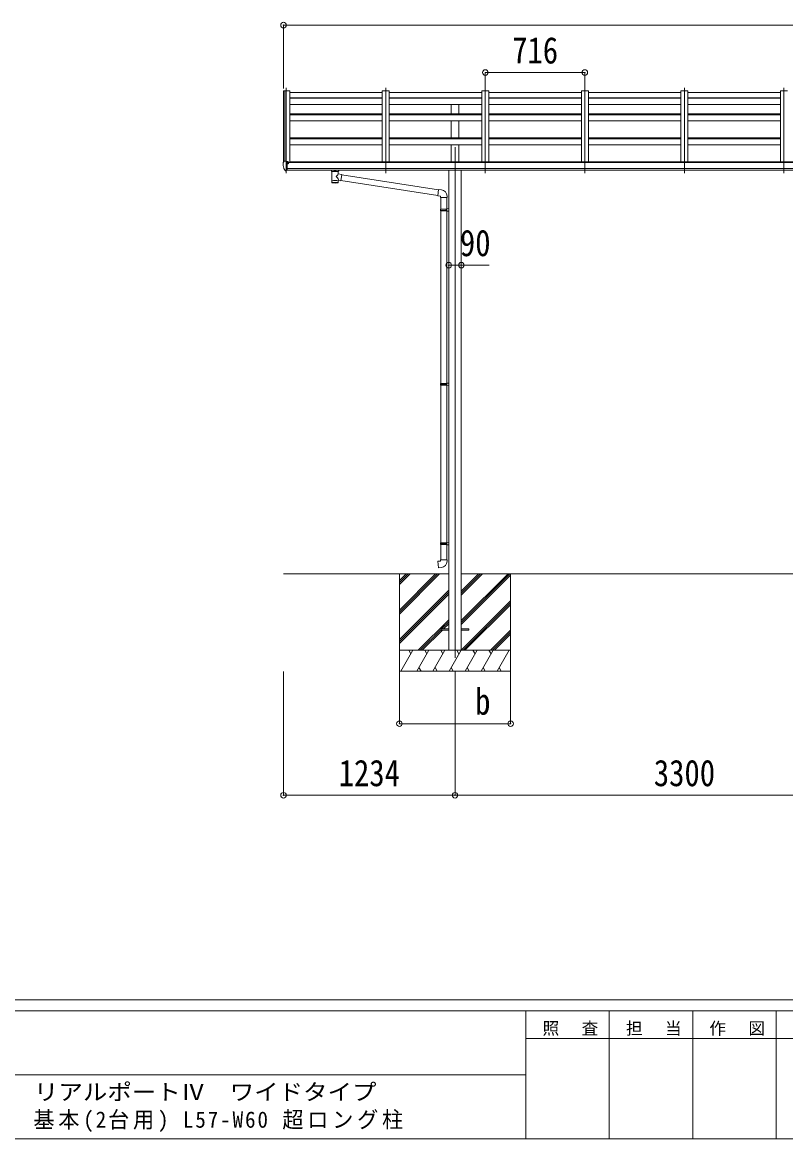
# Model space of a CAD drawing. Units: millimetres at full size, sheet at 1:40; some dimension numbers follow another scale. Extents: x -11181 to 11305, y -7804 to 7716.
# Drawn here: x 41 to 5533, y -7804 to 230 of the extents above; entities that cross this region are included whole.
import ezdxf
from ezdxf.enums import TextEntityAlignment as Align

# ---------------------------------------------------------------- set-up
doc = ezdxf.new("R2010")
doc.units = ezdxf.units.MM
doc.header["$LTSCALE"] = 40
doc.header["$PDMODE"] = 32
doc.header["$PDSIZE"] = 40
for name, color, linetype, lineweight in [('0-0_0', 7, 'Continuous', 9), ('0-1_本体', 4, 'Continuous', 9), ('0-2_部品', 7, 'Continuous', 9), ('0-8_PARTS2', 2, 'Continuous', 9), ('0-A_寸法', 6, 'Continuous', 9), ('F-0_240', 7, 'Continuous', 9)]:
    doc.layers.add(name, color=color, linetype=linetype, lineweight=lineweight)
doc.styles.add('ＭＳ ゴシック', font='')
doc.styles.get('ＭＳ ゴシック').set_extended_font_data('MS Gothic')

msp = doc.modelspace()

# ---------------------------------------------------------------- linework, layer by layer
at = {"layer": '0-0_0'}
for p, q in [((1920.08, -3739.42), (3108.88, -3739.42)), ((2754.08, -3788.02), (2802.68, -3739.42)), ((2754.08, -3802.16), (2816.82, -3739.42)), ((2754.08, -3816.31), (2830.96, -3739.42)), ((2754.08, -4028.44), (3043.1, -3739.42)), ((2754.08, -4014.29), (3028.96, -3739.42)), ((2754.08, -4000.15), (3014.81, -3739.42)), ((2754.08, -3739.42), (2754.08, -4439.42)), ((3199.28, -3739.42), (6408.88, -3739.42)), ((3199.28, -3863.32), (3323.18, -3739.42)), ((3199.28, -3877.46), (3337.32, -3739.42)), ((3199.28, -3891.61), (3351.46, -3739.42)), ((3199.28, -4089.59), (3549.46, -3739.42)), ((3199.28, -4075.45), (3535.31, -3739.42)), ((3199.28, -4103.74), (3554.08, -3748.94)), ((3554.08, -3739.42), (3554.08, -4439.42)), ((2754.08, -4212.28), (3108.88, -3857.49)), ((2754.08, -4226.43), (3108.88, -3871.63)), ((2754.08, -4240.57), (3108.88, -3885.77)), ((3199.28, -4287.58), (3554.08, -3932.79)), ((3211.58, -4289.42), (3554.08, -3946.93)), ((3225.73, -4289.42), (3554.08, -3961.07)), ((2889.07, -4289.42), (3108.88, -4069.62)), ((3057.73, -4134.91), (3108.88, -4083.76)), ((2903.22, -4289.42), (3054.08, -4138.56)), ((2917.36, -4289.42), (3062.87, -4143.91)), ((3071.87, -4134.91), (3108.88, -4097.9)), ((3409.57, -4289.42), (3554.08, -4144.92)), ((3423.72, -4289.42), (3554.08, -4159.06)), ((3437.86, -4289.42), (3554.08, -4173.2)), ((3554.08, -4289.42), (2754.08, -4289.42)), ((2764.37, -4439.42), (2850.97, -4289.42)), ((2835.97, -4315.41), (2820.97, -4289.42)), ((2879.84, -4439.42), (2966.44, -4289.42)), ((2951.44, -4315.41), (2936.44, -4289.42)), ((2995.31, -4439.42), (3081.91, -4289.42)), ((3066.91, -4315.41), (3051.91, -4289.42)), ((3110.78, -4439.42), (3197.38, -4289.42)), ((3182.38, -4315.41), (3167.38, -4289.42)), ((3226.25, -4439.42), (3312.85, -4289.42)), ((3297.85, -4315.41), (3282.85, -4289.42)), ((3341.72, -4439.42), (3428.32, -4289.42)), ((3398.32, -4289.42), (3413.32, -4315.41)), ((3457.19, -4439.42), (3543.8, -4289.42)), ((2894.84, -4413.45), (2909.84, -4439.42)), ((3010.31, -4413.44), (3025.31, -4439.42)), ((3125.78, -4413.44), (3140.78, -4439.42)), ((3241.25, -4413.45), (3256.25, -4439.42)), ((3356.72, -4413.45), (3371.72, -4439.42)), ((3472.19, -4413.45), (3487.19, -4439.42)), ((2754.08, -4439.42), (3554.08, -4439.42))]:
    msp.add_line(p, q, dxfattribs=at)
at = {"layer": '0-1_本体'}
for p, q in [((1920.09, -264.49), (1920.08, -776.58)), ((1921.03, -263.61), (1928.87, -263.2)), ((1929.08, -263.28), (1929.08, -770.03)), ((1929.16, -263.39), (1929.78, -265.01)), ((1965.08, -263.19), (1965.08, -780.21)), ((1965.08, -276.19), (2631.08, -276.19)), ((1965.08, -313.98), (2631.08, -313.98)), ((1965.08, -317.09), (2631.08, -317.09)), ((2631.08, -263.19), (2631.08, -769.81)), ((2681.08, -263.19), (2631.08, -263.19)), ((2681.08, -263.19), (2681.08, -769.81)), ((2681.08, -276.19), (3347.08, -276.19)), ((2681.08, -313.98), (3347.08, -313.98)), ((2681.08, -317.09), (3347.08, -317.09)), ((3347.08, -263.19), (3347.08, -769.81)), ((3397.08, -263.19), (3347.08, -263.19)), ((3397.08, -263.19), (3397.08, -769.81)), ((3397.08, -276.19), (4063.08, -276.19)), ((3397.08, -313.98), (4063.08, -313.98)), ((3397.08, -317.09), (4063.08, -317.09)), ((4063.08, -263.19), (4063.08, -769.81)), ((4113.08, -263.19), (4063.08, -263.19)), ((4113.08, -263.19), (4113.08, -769.81)), ((4113.08, -276.19), (4779.08, -276.19)), ((4113.08, -313.98), (4779.08, -313.98)), ((4113.08, -317.09), (4779.08, -317.09)), ((4779.08, -263.19), (4779.08, -769.81)), ((4829.08, -263.19), (4779.08, -263.19)), ((4829.08, -263.19), (4829.08, -769.81)), ((4829.08, -276.19), (5495.08, -276.19)), ((4829.08, -313.98), (5495.08, -313.98)), ((4829.08, -317.09), (5495.08, -317.09)), ((5495.08, -263.19), (5495.08, -769.81)), ((5545.08, -263.19), (5495.08, -263.19)), ((1965.08, -361.74), (2631.08, -361.74)), ((2681.08, -361.74), (3347.08, -361.74)), ((3126.58, -428.65), (3126.58, -361.74)), ((3181.58, -428.65), (3181.58, -361.74)), ((3397.08, -361.74), (4063.08, -361.74)), ((4113.08, -361.74), (4779.08, -361.74)), ((4829.08, -361.74), (5495.08, -361.74)), ((1965.08, -429.99), (2631.08, -429.99)), ((1965.08, -436.19), (2631.08, -436.19)), ((1965.08, -480), (2631.08, -480)), ((2681.08, -429.99), (3347.08, -429.99)), ((2681.08, -436.19), (3347.08, -436.19)), ((2681.08, -480), (3347.08, -480)), ((3126.58, -601.54), (3126.58, -480)), ((3181.58, -601.54), (3181.58, -480)), ((3397.08, -429.99), (4063.08, -429.99)), ((3397.08, -436.19), (4063.08, -436.19)), ((3397.08, -480), (4063.08, -480)), ((4113.08, -429.99), (4779.08, -429.99)), ((4113.08, -436.19), (4779.08, -436.19)), ((4113.08, -480), (4779.08, -480)), ((4829.08, -429.99), (5495.08, -429.99)), ((4829.08, -436.19), (5495.08, -436.19)), ((4829.08, -480), (5495.08, -480)), ((1965.08, -601.54), (2631.08, -601.54)), ((1965.08, -608.55), (2631.08, -608.55)), ((2681.08, -601.54), (3347.08, -601.54)), ((2681.08, -608.55), (3347.08, -608.55)), ((3397.08, -601.54), (4063.08, -601.54)), ((3397.08, -608.55), (4063.08, -608.55)), ((4113.08, -601.54), (4779.08, -601.54)), ((4113.08, -608.55), (4779.08, -608.55)), ((4829.08, -601.54), (5495.08, -601.54)), ((4829.08, -608.55), (5495.08, -608.55)), ((1965.08, -652.1), (2631.08, -652.1)), ((2681.08, -652.1), (3347.08, -652.1)), ((3126.58, -773.51), (3126.58, -652.1)), ((3181.58, -773.51), (3181.58, -652.1)), ((3397.08, -652.1), (4063.08, -652.1)), ((4113.08, -652.1), (4779.08, -652.1)), ((4829.08, -652.1), (5495.08, -652.1)), ((7661.58, -780.21), (1946.58, -780.21)), ((1970.08, -780.21), (1970.08, -773.51)), ((7638.08, -773.51), (1970.08, -773.51)), ((1946.58, -821.44), (7661.58, -821.44)), ((7661.58, -833.28), (1946.58, -833.21)), ((3108.88, -833.37), (3108.88, -4289.45)), ((3199.28, -833.37), (3199.28, -4289.45))]:
    msp.add_line(p, q, dxfattribs=at)
msp.add_lwpolyline([(1929.78, -770.03), (1929.78, -263.19), (1965.08, -263.19)], dxfattribs=at)
msp.add_circle((1954.06, -784.95), 3, dxfattribs=at)
for centre, radius, start, end in [((1921.08, -264.61), 1, 93, 173.32986), ((1928.88, -263.5), 0.301, 21.06327, 92.86679)]:
    msp.add_arc(centre, radius, start, end, dxfattribs=at)
at = {"layer": '0-2_部品'}
for p, q in [((1917.88, -779.4), (1917.88, -780.02)), ((1924.79, -770.59), (1920.73, -776.4)), ((1939.88, -838.52), (1939.88, -770.02)), ((1941.38, -770.94), (1939.88, -770.94)), ((1946.38, -779.76), (1939.88, -779.36)), ((1941.38, -770.94), (1941.38, -777.11)), ((1951.06, -772.44), (1941.38, -771.72)), ((1941.38, -774.71), (1955.38, -774.77)), ((1950.86, -784.94), (1951.38, -784.94)), ((1951.38, -784.94), (1951.68, -784.94)), ((1951.88, -774.75), (1951.88, -772.85)), ((1956.38, -775.87), (1956.38, -780.2)), ((1932.26, -836.71), (1922.51, -821.33)), ((1938.38, -838.43), (1934.67, -838.21)), ((1938.38, -838.43), (1939.88, -838.52)), ((1939.88, -836.33), (1940.38, -836.33)), ((1940.38, -836.33), (1940.88, -835.33)), ((1946.38, -835.33), (1940.88, -835.33)), ((2264.38, -839.53), (2264.38, -833.41)), ((2268.48, -844.03), (2268.46, -924.32)), ((2314.28, -861.6), (2314.28, -844.02)), ((2339.5, -865.51), (2314.28, -861.6)), ((2318.38, -839.53), (2318.38, -833.41)), ((2339.5, -865.51), (2332.48, -910.77)), ((3034.61, -975.41), (2339.19, -867.52)), ((2314.3, -924.32), (2314.28, -907.69)), ((2314.28, -907.94), (2332.48, -910.77)), ((3030.95, -1017.34), (2332.75, -909.03)), ((3055.6, -975.47), (3034.77, -973.65)), ((3050.68, -1031.22), (3096.68, -1031.22)), ((3052.68, -1031.22), (3052.68, -1113.87)), ((3094.68, -1031.22), (3094.68, -1111.32)), ((3096.68, -1031.22), (3096.68, -1020.3)), ((3050.68, -1115.87), (3051.68, -1113.87)), ((3050.68, -1115.87), (3094.68, -1115.87)), ((3050.68, -1115.87), (3050.68, -1123.87)), ((3050.68, -1123.87), (3094.68, -1123.87)), ((3050.68, -1123.87), (3051.68, -1125.87)), ((3051.68, -1113.87), (3094.68, -1113.87)), ((3090.21, -1115.87), (3089.78, -1113.87)), ((3092.68, -1111.37), (3108.68, -1110.9)), ((3092.68, -1113.37), (3092.68, -1111.37)), ((3092.68, -1113.37), (3094.68, -1113.37)), ((3108.68, -1110.9), (3108.68, -1128.85)), ((3051.68, -1125.87), (3094.68, -1125.87)), ((3052.68, -1125.87), (3052.68, -2370.06)), ((3092.68, -1128.37), (3092.68, -1126.37)), ((3092.68, -1128.37), (3108.68, -1128.85)), ((3094.68, -1128.43), (3094.68, -2367.5)), ((3050.68, -2372.06), (3051.68, -2370.06)), ((3050.68, -2372.06), (3050.68, -2380.06)), ((3050.68, -2372.06), (3094.68, -2372.06)), ((3050.68, -2380.06), (3051.68, -2382.06)), ((3050.68, -2380.06), (3094.68, -2380.06)), ((3051.68, -2370.06), (3094.68, -2370.06)), ((3051.68, -2382.06), (3094.68, -2382.06)), ((3052.68, -2382.06), (3052.68, -3515.22)), ((3090.21, -2372.06), (3089.78, -2370.06)), ((3090.21, -2380.06), (3089.78, -2382.06)), ((3090.21, -2372.06), (3090.21, -2380.06)), ((3092.68, -2367.56), (3108.68, -2367.09)), ((3092.68, -2369.56), (3092.68, -2367.56)), ((3092.68, -2369.56), (3094.68, -2369.56)), ((3092.68, -2384.56), (3092.68, -2382.56)), ((3092.68, -2382.56), (3094.68, -2382.56)), ((3092.68, -2384.56), (3108.68, -2385.03)), ((3094.68, -2382.56), (3094.68, -2369.56)), ((3094.68, -2384.62), (3094.68, -3512.66)), ((3108.68, -2367.09), (3108.68, -2385.03)), ((3050.68, -3517.22), (3051.68, -3515.22)), ((3050.68, -3517.22), (3050.68, -3525.22)), ((3050.68, -3517.22), (3094.68, -3517.22)), ((3050.68, -3525.22), (3051.68, -3527.22)), ((3050.68, -3525.22), (3094.68, -3525.22)), ((3051.68, -3515.22), (3094.68, -3515.22)), ((3051.68, -3527.22), (3094.68, -3527.22)), ((3052.68, -3527.22), (3052.68, -3637.22)), ((3090.21, -3517.22), (3089.78, -3515.22)), ((3090.21, -3525.22), (3089.78, -3527.22)), ((3090.21, -3517.22), (3090.21, -3525.22)), ((3092.68, -3512.72), (3108.68, -3512.25)), ((3092.68, -3514.72), (3092.68, -3512.72)), ((3092.68, -3514.72), (3094.68, -3514.72)), ((3092.68, -3529.72), (3092.68, -3527.72)), ((3092.68, -3527.72), (3094.68, -3527.72)), ((3092.68, -3529.72), (3108.68, -3530.19)), ((3094.68, -3527.72), (3094.68, -3514.72)), ((3094.68, -3529.78), (3094.68, -3637.22)), ((3108.68, -3512.25), (3108.68, -3530.19)), ((3030.76, -3648.97), (3050.68, -3647.22)), ((3034.77, -3694.79), (3030.76, -3648.97)), ((3055.6, -3692.97), (3034.77, -3694.79)), ((3096.68, -3637.22), (3096.68, -3648.14))]:
    msp.add_line(p, q, dxfattribs=at)
at = {"layer": '0-2_部品', "color": 4}
for p, q in [((3053.88, -4134.91), (3108.88, -4134.91)), ((3053.88, -4134.91), (3053.88, -4143.91)), ((3053.88, -4143.91), (3108.88, -4143.91)), ((3198.88, -4134.91), (3253.88, -4134.91)), ((3198.88, -4143.91), (3253.88, -4143.91)), ((3253.88, -4134.91), (3253.88, -4143.91))]:
    msp.add_line(p, q, dxfattribs=at)
at = {"layer": '0-2_部品'}
for points in [[(1939.88, -770.02), (1927.88, -770.02), (1925.55, -770.17)], [(1946.38, -835.33), (1946.38, -777.11), (1941.38, -777.11)], [(1951.06, -772.44), (1951.23, -772.46), (1951.38, -772.49), (1951.53, -772.53), (1951.65, -772.58), (1951.75, -772.64), (1951.82, -772.71), (1951.87, -772.78), (1951.88, -772.85)], [(1951.68, -783.75), (1951.68, -784.94), (1956.38, -784.94)], [(1956.38, -783.32), (1956.38, -784.94), (1956.86, -784.94)], [(1939.88, -824.63), (1943.05, -824.23), (1946.38, -823.8)], [(2264.42, -839.59), (2264.4, -839.23), (2264.64, -838.27), (2265.16, -837.39), (2265.97, -836.55), (2267.08, -835.75), (2268.48, -835.03)], [(2264.42, -839.47), (2264.4, -839.83), (2264.64, -840.79), (2265.16, -841.67), (2265.97, -842.51), (2267.08, -843.31), (2268.48, -844.03)], [(2314.28, -835.04), (2314.51, -835.13), (2315.87, -835.87), (2316.98, -836.72), (2317.74, -837.58), (2318.2, -838.48), (2318.37, -839.37)], [(2314.28, -844.02), (2314.51, -843.92), (2315.87, -843.19), (2316.98, -842.34), (2317.74, -841.48), (2318.2, -840.58), (2318.37, -839.69)], [(3034.77, -973.65), (3030.76, -1019.47), (3050.68, -1021.22), (3050.68, -1031.22)], [(3090.21, -1115.87), (3090.21, -1123.87), (3089.78, -1125.87)], [(3092.68, -1126.37), (3094.68, -1126.37), (3094.68, -1113.37)], [(3050.68, -3647.22), (3050.68, -3637.22), (3096.68, -3637.22)]]:
    msp.add_lwpolyline(points, dxfattribs=at)
for centre, radius, start, end in [((1920.88, -779.4), 3, 93, 180), ((2110.37, -780.02), 192.49, 180.0008, 192.1233), ((1925.61, -771.16), 1, 93.5, 145), ((1953.88, -784.94), 2.5, 151.64236, 180), ((1953.88, -784.94), 2.5, 0, 151.64236), ((1925.11, -819.83), 3, 191.83348, 210), ((1934.86, -835.21), 3, 210, 266.5), ((2281.45, -884.75), 51.38, 92.46126, 104.61963), ((2301.34, -884.75), 51.38, 75.38037, 87.53874), ((3051.68, -1020.3), 45, 0, 85), ((3051.68, -3648.14), 45, 275, 0)]:
    msp.add_arc(centre, radius, start, end, dxfattribs=at)
for centre, major_axis, ratio, start_param, end_param in [((1955.38, -775.87), (-0.02, 1.1), 0.906239, 4.6917496, 6.2625459), ((2291.38, -845.22), (-22.91, -0.42), 0.072511, 4.711586, 6.2823824), ((2291.4, -843.59), (-22.91, -0.42), 0.072511, 4.711586, 6.2823824), ((2291.36, -843.6), (22.92, -0.42), 0.07247, 0.0008089, 1.5716053), ((2291.36, -845.22), (22.92, -0.42), 0.07247, 0.0008089, 1.5716053), ((2291.38, -881.15), (-22.81, 26.62), 0.234429, 3.1563334, 4.5976381), ((2293.93, -883.8), (20.32, 22.25), 0.045535, 4.9756507, 6.2441899), ((2302.38, -839.53), (16, 0), 0.361356, 0, 0.0194874), ((2302.38, -839.53), (16, 0), 0.361356, 6.2636979, 6.2831853), ((2291.38, -924.32), (22.92, 0), 0.101955, 6.2829723, 9.4248207), ((2291.38, -924.32), (22.92, 0), 0.101955, 3.1415499, 6.2833984), ((2291.38, -911.88), (22.91, 0), 0.122865, 6.2831853, 9.424778)]:
    msp.add_ellipse(centre, major_axis=major_axis, ratio=ratio, start_param=start_param, end_param=end_param, dxfattribs=at)
at = {"layer": '0-8_PARTS2'}
for p, q in [((1940.08, -242.45), (1940.08, -856.63)), ((2656.08, -242.45), (2656.08, -856.63)), ((3372.08, -242.45), (3372.08, -856.63)), ((4088.08, -242.45), (4088.08, -856.63)), ((4804.08, -242.45), (4804.08, -856.63)), ((5520.08, -242.45), (5520.08, -856.63)), ((3154.08, -667.83), (3154.08, -4343.06))]:
    msp.add_line(p, q, dxfattribs=at)
at = {"layer": '0-A_寸法'}
for p, q in [((1920.09, 209.59), (1920.09, -245.98)), ((1920.09, 209.59), (7688.08, 209.59)), ((3372.08, -131.85), (3372.08, -249.45)), ((3372.08, -131.85), (4088.08, -131.85)), ((4088.08, -131.85), (4088.08, -249.45)), ((3108.88, -1518.17), (3199.28, -1518.17)), ((3199.28, -1518.17), (3399.28, -1518.17)), ((1920.09, -5332.3), (1920.09, -4442.91)), ((2754.08, -4817.32), (2754.08, -4442.91)), ((3154.08, -5332.3), (3154.08, -4442.91)), ((1920.09, -5332.3), (3154.08, -5332.3)), ((3154.08, -5332.3), (6454.08, -5332.3))]:
    msp.add_line(p, q, dxfattribs=at)
msp.add_lwpolyline([(2754.08, -4817.32), (3554.08, -4817.32), (3554.08, -4442.91)], dxfattribs=at)
for p in [(1920.09, 209.59), (3372.08, -131.85), (4088.08, -131.85), (3108.88, -1518.17), (3199.28, -1518.17), (2754.08, -4817.32), (3554.08, -4817.32), (1920.09, -5332.3), (3154.08, -5332.3)]:
    msp.add_point(p, dxfattribs=at)
at = {"layer": 'F-0_240', "color": 5}
for p, q in [((-11180.61, -6803.54), (10739.39, -6803.54)), ((-11180.61, -6883.54), (7183.72, -6883.54)), ((3663.72, -6883.54), (3663.72, -7803.54)), ((4263.72, -6883.54), (4263.72, -7803.54)), ((4863.72, -6883.54), (4863.72, -7803.54)), ((5463.72, -6883.54), (5463.72, -7803.54)), ((3663.72, -7083.54), (6063.72, -7083.54)), ((-4536.28, -7343.54), (3663.72, -7343.54)), ((-11180.61, -7803.54), (10739.39, -7803.54))]:
    msp.add_line(p, q, dxfattribs=at)

# ---------------------------------------------------------------- texts
at = {"layer": '0-A_寸法', "color": 7, "style": 'ＭＳ ゴシック', "width": 0.85}
for s, p in [('716', (3565.08, -123.85)), ('90', (3189.28, -1510.17)), ('b', (3299.08, -4809.32)), ('1234', (2317.09, -5324.3)), ('3300', (4584.08, -5324.3))]:
    msp.add_text(s, height=190.6, dxfattribs=at).set_placement(p, align=Align.BOTTOM_LEFT)
at = {"layer": 'F-0_240', "style": 'ＭＳ ゴシック', "width": 1.1}
msp.add_text('リアルポートⅣ\u3000ワイドタイプ', height=117.3, dxfattribs=at).set_placement((124.97, -7561.39), align=Align.BOTTOM_LEFT)
at = {"layer": 'F-0_240', "attachment_point": 7, "style": 'ＭＳ ゴシック'}
for s, insert, char_height in [('\\T1.17;照\u3000査', (3783.72, -7063.54), 87.98), ('\\T1.17;担\u3000当', (4383.72, -7063.54), 87.98), ('\\T1.17;作\u3000図', (4983.72, -7063.54), 87.98), ('\\T1.18;\\W0.95;基本(2台用)\\~L57-W60\\~超ロング柱', (120.88, -7756.06), 117.3)]:
    msp.add_mtext(s, dxfattribs=dict(at, insert=insert, char_height=char_height))

doc.saveas('drawing.dxf')
